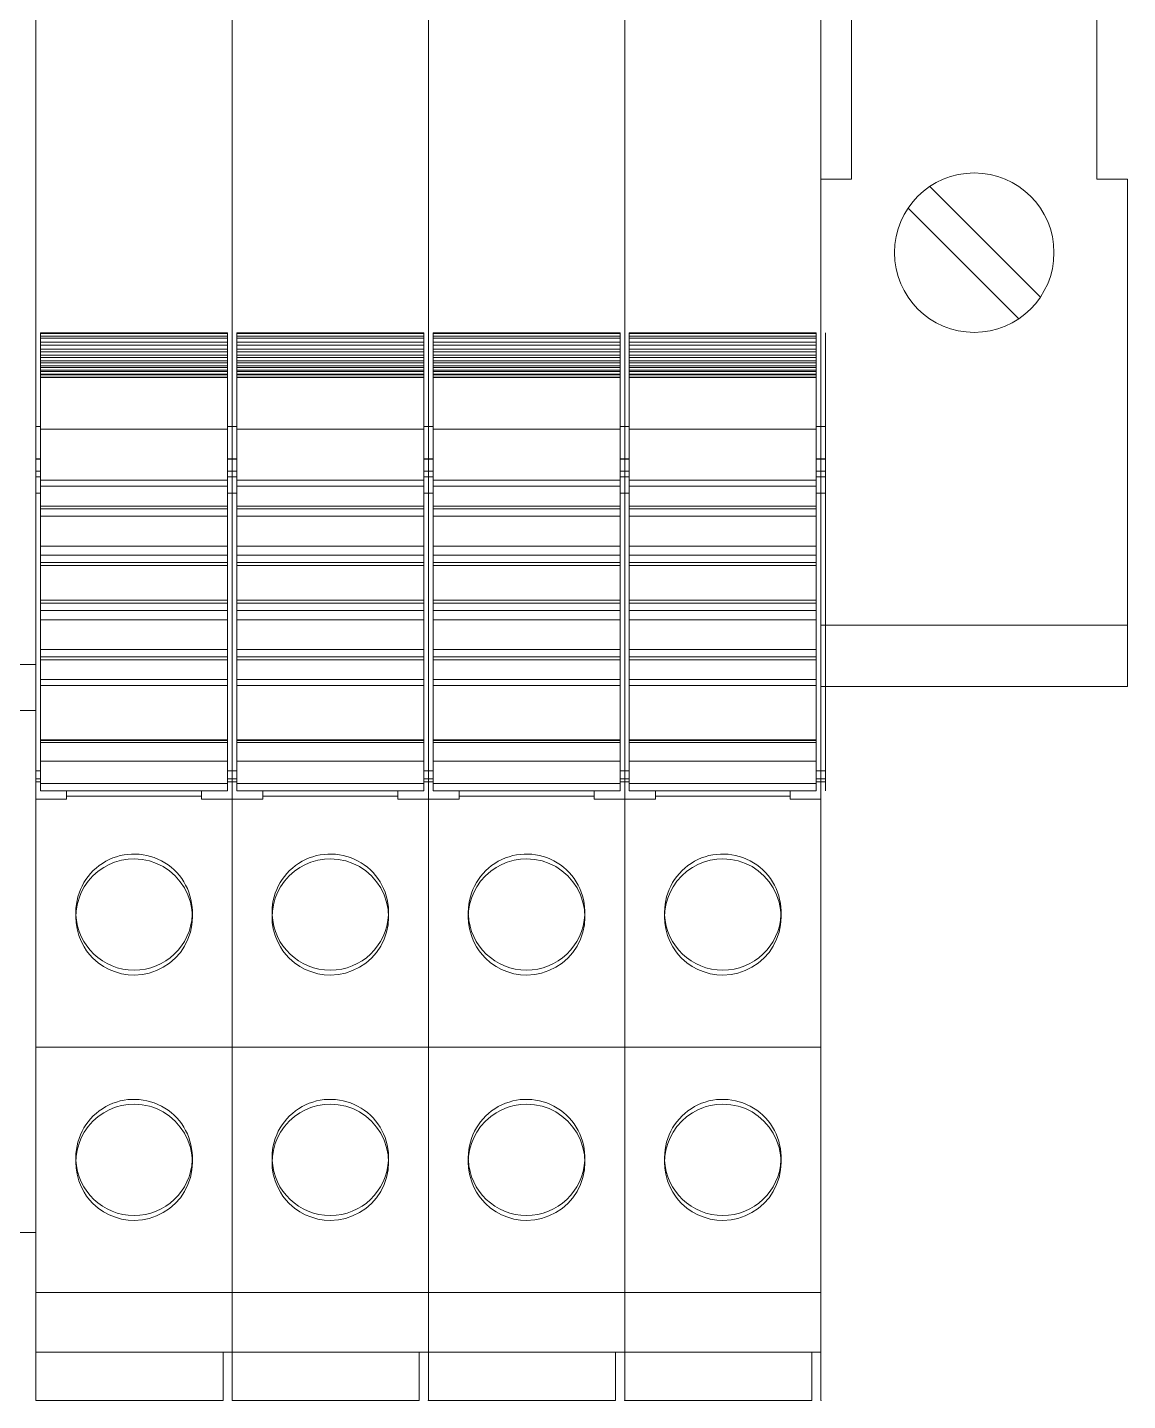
# Model space of a CAD drawing. Header units: millimetres. Extents: x 0 to 3797, y 0 to 1394.
# Drawn here: x 2520.96 to 2556.84, y 1195.74 to 1240.51 of the extents above; entities that cross this region are included whole.
import ezdxf

# ---------------------------------------------------------------- set-up
doc = ezdxf.new("R2010")
doc.units = ezdxf.units.MM
doc.layers.add('eProC - L2', color=41, linetype='Continuous', lineweight=20)

# ---------------------------------------------------------------- blocks, each defined once
blk = doc.blocks.new('eProC_Z_BPSN-SI-520')
at = {"layer": 'eProC - L2'}
for p, q in [((7.5, -60.072), (0, -60.072)), ((7.5, -61.577), (0, -61.577))]:
    blk.add_line(p, q, dxfattribs=at)
blk.add_lwpolyline([(0, 0), (7.5, 0), (7.5, -78.601), (0, -78.601)], close=True, dxfattribs=at)
blk = doc.blocks.new('eProC_Z_EK1')
at = {"layer": 'eProC - L2'}
for p, q in [((0, 0), (0, -20.65)), ((10, 0), (0, 0)), ((10, 0), (10, -20.65)), ((0, -1), (8.5, -1)), ((8.5, -2.2), (8.5, -1)), ((10, -2.2), (0, -2.2)), ((0, -4.2), (10, -4.2)), ((10, -4.591), (0, -4.591)), ((10, -5.091), (0, -5.091)), ((5.6, -5.838), (0, -5.838)), ((5.6, -6.114), (0, -6.114)), ((5.6, -7.489), (5.6, -5.838)), ((5.6, -7.214), (0, -7.214)), ((5.6, -7.489), (0, -7.489)), ((5.6, -8.989), (0, -8.989)), ((5.6, -9.265), (0, -9.265)), ((5.6, -10.64), (5.6, -8.989)), ((5.6, -10.365), (0, -10.365)), ((5.6, -10.64), (0, -10.64)), ((5.6, -12.14), (0, -12.14)), ((5.6, -12.416), (0, -12.416)), ((5.6, -13.791), (5.6, -12.14)), ((5.6, -13.516), (0, -13.516)), ((5.6, -13.791), (0, -13.791)), ((5.6, -15.291), (0, -15.291)), ((5.6, -15.567), (0, -15.567)), ((5.6, -16.942), (5.6, -15.291)), ((5.6, -16.667), (0, -16.667)), ((5.6, -16.942), (0, -16.942)), ((10, -17.691), (0, -17.691)), ((10, -18.191), (0, -18.191)), ((0, -20.65), (1, -20.65)), ((1, -26.45), (1, -20.65)), ((9, -26.45), (9, -20.65)), ((10, -20.65), (9, -20.65)), ((0, -26.45), (0, -43)), ((0, -26.45), (1, -26.45)), ((7.158, -30.301), (3.549, -26.692)), ((10, -26.45), (9, -26.45)), ((10, -26.45), (10, -43)), ((6.451, -31.008), (2.842, -27.399)), ((10, -41), (0, -41)), ((10, -43), (0, -43))]:
    blk.add_line(p, q, dxfattribs=at)
blk.add_circle((5, -28.85), 2.6, dxfattribs=at)

msp = doc.modelspace()

# ---------------------------------------------------------------- linework, layer by layer
at = {"layer": 'eProC - L2'}
for p, q in [((2527.636, 1285.286), (2527.636, 1197.308)), ((2534.036, 1285.286), (2534.036, 1197.308)), ((2540.436, 1285.286), (2540.436, 1197.308)), ((2546.836, 1285.286), (2546.836, 1197.308)), ((2521.236, 1205.308), (2521.236, 1254.575)), ((2527.636, 1205.308), (2527.636, 1254.575)), ((2534.036, 1205.308), (2534.036, 1254.575)), ((2540.436, 1205.308), (2540.436, 1254.575)), ((2546.836, 1205.308), (2546.836, 1254.575)), ((2527.486, 1230.547), (2521.386, 1230.547)), ((2521.386, 1215.613), (2521.386, 1230.547)), ((2527.486, 1230.534), (2521.386, 1230.534)), ((2527.486, 1230.442), (2521.386, 1230.442)), ((2527.486, 1230.547), (2527.486, 1215.613)), ((2533.886, 1230.547), (2527.786, 1230.547)), ((2527.786, 1215.613), (2527.786, 1230.547)), ((2533.886, 1230.534), (2527.786, 1230.534)), ((2533.886, 1230.442), (2527.786, 1230.442)), ((2533.886, 1230.547), (2533.886, 1215.613)), ((2540.286, 1230.547), (2534.186, 1230.547)), ((2534.186, 1215.613), (2534.186, 1230.547)), ((2540.286, 1230.534), (2534.186, 1230.534)), ((2540.286, 1230.442), (2534.186, 1230.442)), ((2540.286, 1230.547), (2540.286, 1215.613)), ((2546.686, 1230.547), (2540.586, 1230.547)), ((2540.586, 1215.613), (2540.586, 1230.547)), ((2546.686, 1230.534), (2540.586, 1230.534)), ((2546.686, 1230.442), (2540.586, 1230.442)), ((2546.686, 1230.547), (2546.686, 1215.613)), ((2546.986, 1215.613), (2546.986, 1230.547)), ((2527.486, 1230.376), (2521.386, 1230.376)), ((2527.486, 1230.247), (2521.386, 1230.247)), ((2527.486, 1230.147), (2521.386, 1230.147)), ((2527.486, 1230.025), (2521.386, 1230.025)), ((2533.886, 1230.376), (2527.786, 1230.376)), ((2533.886, 1230.247), (2527.786, 1230.247)), ((2533.886, 1230.147), (2527.786, 1230.147)), ((2533.886, 1230.025), (2527.786, 1230.025)), ((2540.286, 1230.376), (2534.186, 1230.376)), ((2540.286, 1230.247), (2534.186, 1230.247)), ((2540.286, 1230.147), (2534.186, 1230.147)), ((2540.286, 1230.025), (2534.186, 1230.025)), ((2546.686, 1230.376), (2540.586, 1230.376)), ((2546.686, 1230.247), (2540.586, 1230.247)), ((2546.686, 1230.147), (2540.586, 1230.147)), ((2546.686, 1230.025), (2540.586, 1230.025)), ((2527.486, 1229.937), (2521.386, 1229.937)), ((2527.486, 1229.823), (2521.386, 1229.823)), ((2527.486, 1229.746), (2521.386, 1229.746)), ((2527.486, 1229.639), (2521.386, 1229.639)), ((2527.486, 1229.575), (2521.386, 1229.575)), ((2533.886, 1229.937), (2527.786, 1229.937)), ((2533.886, 1229.823), (2527.786, 1229.823)), ((2533.886, 1229.746), (2527.786, 1229.746)), ((2533.886, 1229.639), (2527.786, 1229.639)), ((2533.886, 1229.575), (2527.786, 1229.575)), ((2540.286, 1229.937), (2534.186, 1229.937)), ((2540.286, 1229.823), (2534.186, 1229.823)), ((2540.286, 1229.746), (2534.186, 1229.746)), ((2540.286, 1229.639), (2534.186, 1229.639)), ((2540.286, 1229.575), (2534.186, 1229.575)), ((2546.686, 1229.937), (2540.586, 1229.937)), ((2546.686, 1229.823), (2540.586, 1229.823)), ((2546.686, 1229.746), (2540.586, 1229.746)), ((2546.686, 1229.639), (2540.586, 1229.639)), ((2546.686, 1229.575), (2540.586, 1229.575)), ((2527.486, 1229.476), (2521.386, 1229.476)), ((2527.486, 1229.425), (2521.386, 1229.425)), ((2527.486, 1229.333), (2521.386, 1229.333)), ((2527.486, 1229.295), (2521.386, 1229.295)), ((2527.486, 1229.21), (2521.386, 1229.21)), ((2527.486, 1229.186), (2521.386, 1229.186)), ((2527.486, 1229.109), (2521.386, 1229.109)), ((2527.486, 1229.092), (2521.386, 1229.092)), ((2533.886, 1229.476), (2527.786, 1229.476)), ((2533.886, 1229.425), (2527.786, 1229.425)), ((2533.886, 1229.333), (2527.786, 1229.333)), ((2533.886, 1229.295), (2527.786, 1229.295)), ((2533.886, 1229.21), (2527.786, 1229.21)), ((2533.886, 1229.186), (2527.786, 1229.186)), ((2533.886, 1229.109), (2527.786, 1229.109)), ((2533.886, 1229.092), (2527.786, 1229.092)), ((2540.286, 1229.476), (2534.186, 1229.476)), ((2540.286, 1229.425), (2534.186, 1229.425)), ((2540.286, 1229.333), (2534.186, 1229.333)), ((2540.286, 1229.295), (2534.186, 1229.295)), ((2540.286, 1229.21), (2534.186, 1229.21)), ((2540.286, 1229.186), (2534.186, 1229.186)), ((2540.286, 1229.109), (2534.186, 1229.109)), ((2540.286, 1229.092), (2534.186, 1229.092)), ((2546.686, 1229.476), (2540.586, 1229.476)), ((2546.686, 1229.425), (2540.586, 1229.425)), ((2546.686, 1229.333), (2540.586, 1229.333)), ((2546.686, 1229.295), (2540.586, 1229.295)), ((2546.686, 1229.21), (2540.586, 1229.21)), ((2546.686, 1229.186), (2540.586, 1229.186)), ((2546.686, 1229.109), (2540.586, 1229.109)), ((2546.686, 1229.092), (2540.586, 1229.092)), ((2521.236, 1227.497), (2521.386, 1227.497)), ((2521.386, 1227.411), (2527.486, 1227.411)), ((2527.486, 1227.497), (2527.636, 1227.497)), ((2527.636, 1227.497), (2527.786, 1227.497)), ((2527.786, 1227.411), (2533.886, 1227.411)), ((2533.886, 1227.497), (2534.036, 1227.497)), ((2534.036, 1227.497), (2534.186, 1227.497)), ((2534.186, 1227.411), (2540.286, 1227.411)), ((2540.286, 1227.497), (2540.436, 1227.497)), ((2540.436, 1227.497), (2540.586, 1227.497)), ((2540.586, 1227.411), (2546.686, 1227.411)), ((2546.686, 1227.497), (2546.836, 1227.497)), ((2546.836, 1227.497), (2546.986, 1227.497)), ((2521.386, 1226.441), (2521.236, 1226.441)), ((2521.236, 1226.438), (2521.386, 1226.438)), ((2527.636, 1226.441), (2527.486, 1226.441)), ((2527.486, 1226.438), (2527.636, 1226.438)), ((2527.786, 1226.441), (2527.636, 1226.441)), ((2527.636, 1226.438), (2527.786, 1226.438)), ((2534.036, 1226.441), (2533.886, 1226.441)), ((2533.886, 1226.438), (2534.036, 1226.438)), ((2534.186, 1226.441), (2534.036, 1226.441)), ((2534.036, 1226.438), (2534.186, 1226.438)), ((2540.436, 1226.441), (2540.286, 1226.441)), ((2540.286, 1226.438), (2540.436, 1226.438)), ((2540.586, 1226.441), (2540.436, 1226.441)), ((2540.436, 1226.438), (2540.586, 1226.438)), ((2546.836, 1226.441), (2546.686, 1226.441)), ((2546.686, 1226.438), (2546.836, 1226.438)), ((2546.986, 1226.441), (2546.836, 1226.441)), ((2546.836, 1226.438), (2546.986, 1226.438)), ((2521.236, 1226.038), (2521.386, 1226.038)), ((2527.486, 1226.038), (2527.636, 1226.038)), ((2527.636, 1226.038), (2527.786, 1226.038)), ((2533.886, 1226.038), (2534.036, 1226.038)), ((2534.036, 1226.038), (2534.186, 1226.038)), ((2540.286, 1226.038), (2540.436, 1226.038)), ((2540.436, 1226.038), (2540.586, 1226.038)), ((2546.686, 1226.038), (2546.836, 1226.038)), ((2546.836, 1226.038), (2546.986, 1226.038)), ((2521.236, 1225.859), (2521.386, 1225.859)), ((2527.486, 1225.747), (2521.386, 1225.747)), ((2521.386, 1225.547), (2527.486, 1225.547)), ((2527.486, 1225.859), (2527.636, 1225.859)), ((2527.636, 1225.859), (2527.786, 1225.859)), ((2533.886, 1225.747), (2527.786, 1225.747)), ((2527.786, 1225.547), (2533.886, 1225.547)), ((2533.886, 1225.859), (2534.036, 1225.859)), ((2534.036, 1225.859), (2534.186, 1225.859)), ((2540.286, 1225.747), (2534.186, 1225.747)), ((2534.186, 1225.547), (2540.286, 1225.547)), ((2540.286, 1225.859), (2540.436, 1225.859)), ((2540.436, 1225.859), (2540.586, 1225.859)), ((2546.686, 1225.747), (2540.586, 1225.747)), ((2540.586, 1225.547), (2546.686, 1225.547)), ((2546.686, 1225.859), (2546.836, 1225.859)), ((2546.836, 1225.859), (2546.986, 1225.859)), ((2521.236, 1225.328), (2521.386, 1225.328)), ((2527.486, 1225.328), (2527.636, 1225.328)), ((2527.636, 1225.328), (2527.786, 1225.328)), ((2533.886, 1225.328), (2534.036, 1225.328)), ((2534.036, 1225.328), (2534.186, 1225.328)), ((2540.286, 1225.328), (2540.436, 1225.328)), ((2540.436, 1225.328), (2540.586, 1225.328)), ((2546.686, 1225.328), (2546.836, 1225.328)), ((2546.836, 1225.328), (2546.986, 1225.328)), ((2521.386, 1224.905), (2527.486, 1224.905)), ((2521.386, 1224.81), (2527.486, 1224.81)), ((2527.786, 1224.905), (2533.886, 1224.905)), ((2527.786, 1224.81), (2533.886, 1224.81)), ((2534.186, 1224.905), (2540.286, 1224.905)), ((2534.186, 1224.81), (2540.286, 1224.81)), ((2540.586, 1224.905), (2546.686, 1224.905)), ((2540.586, 1224.81), (2546.686, 1224.81)), ((2527.486, 1224.572), (2521.386, 1224.572)), ((2533.886, 1224.572), (2527.786, 1224.572)), ((2540.286, 1224.572), (2534.186, 1224.572)), ((2546.686, 1224.572), (2540.586, 1224.572)), ((2527.486, 1223.597), (2521.386, 1223.597)), ((2521.386, 1223.297), (2527.486, 1223.297)), ((2533.886, 1223.597), (2527.786, 1223.597)), ((2527.786, 1223.297), (2533.886, 1223.297)), ((2540.286, 1223.597), (2534.186, 1223.597)), ((2534.186, 1223.297), (2540.286, 1223.297)), ((2546.686, 1223.597), (2540.586, 1223.597)), ((2540.586, 1223.297), (2546.686, 1223.297)), ((2527.486, 1223.06), (2521.386, 1223.06)), ((2521.386, 1222.964), (2527.486, 1222.964)), ((2533.886, 1223.06), (2527.786, 1223.06)), ((2527.786, 1222.964), (2533.886, 1222.964)), ((2540.286, 1223.06), (2534.186, 1223.06)), ((2534.186, 1222.964), (2540.286, 1222.964)), ((2546.686, 1223.06), (2540.586, 1223.06)), ((2540.586, 1222.964), (2546.686, 1222.964)), ((2527.486, 1221.83), (2521.386, 1221.83)), ((2521.386, 1221.735), (2527.486, 1221.735)), ((2527.486, 1221.497), (2521.386, 1221.497)), ((2533.886, 1221.83), (2527.786, 1221.83)), ((2527.786, 1221.735), (2533.886, 1221.735)), ((2533.886, 1221.497), (2527.786, 1221.497)), ((2540.286, 1221.83), (2534.186, 1221.83)), ((2534.186, 1221.735), (2540.286, 1221.735)), ((2540.286, 1221.497), (2534.186, 1221.497)), ((2546.686, 1221.83), (2540.586, 1221.83)), ((2540.586, 1221.735), (2546.686, 1221.735)), ((2546.686, 1221.497), (2540.586, 1221.497)), ((2527.486, 1221.197), (2521.386, 1221.197)), ((2533.886, 1221.197), (2527.786, 1221.197)), ((2540.286, 1221.197), (2534.186, 1221.197)), ((2546.686, 1221.197), (2540.586, 1221.197)), ((2521.386, 1220.222), (2527.486, 1220.222)), ((2527.786, 1220.222), (2533.886, 1220.222)), ((2534.186, 1220.222), (2540.286, 1220.222)), ((2540.586, 1220.222), (2546.686, 1220.222)), ((2527.486, 1219.985), (2521.386, 1219.985)), ((2521.386, 1219.889), (2527.486, 1219.889)), ((2533.886, 1219.985), (2527.786, 1219.985)), ((2527.786, 1219.889), (2533.886, 1219.889)), ((2540.286, 1219.985), (2534.186, 1219.985)), ((2534.186, 1219.889), (2540.286, 1219.889)), ((2546.686, 1219.985), (2540.586, 1219.985)), ((2540.586, 1219.889), (2546.686, 1219.889)), ((2527.486, 1219.247), (2521.386, 1219.247)), ((2533.886, 1219.247), (2527.786, 1219.247)), ((2540.286, 1219.247), (2534.186, 1219.247)), ((2546.686, 1219.247), (2540.586, 1219.247)), ((2521.386, 1219.047), (2527.486, 1219.047)), ((2527.786, 1219.047), (2533.886, 1219.047)), ((2534.186, 1219.047), (2540.286, 1219.047)), ((2540.586, 1219.047), (2546.686, 1219.047)), ((2527.486, 1217.285), (2521.386, 1217.285)), ((2527.486, 1217.259), (2521.386, 1217.259)), ((2527.486, 1217.189), (2521.386, 1217.189)), ((2533.886, 1217.285), (2527.786, 1217.285)), ((2533.886, 1217.259), (2527.786, 1217.259)), ((2533.886, 1217.189), (2527.786, 1217.189)), ((2540.286, 1217.285), (2534.186, 1217.285)), ((2540.286, 1217.259), (2534.186, 1217.259)), ((2540.286, 1217.189), (2534.186, 1217.189)), ((2546.686, 1217.285), (2540.586, 1217.285)), ((2546.686, 1217.259), (2540.586, 1217.259)), ((2546.686, 1217.189), (2540.586, 1217.189)), ((2527.486, 1216.584), (2521.386, 1216.584)), ((2533.886, 1216.584), (2527.786, 1216.584)), ((2540.286, 1216.584), (2534.186, 1216.584)), ((2546.686, 1216.584), (2540.586, 1216.584)), ((2521.236, 1216.272), (2521.386, 1216.272)), ((2527.636, 1216.272), (2527.486, 1216.272)), ((2527.636, 1216.272), (2527.786, 1216.272)), ((2534.036, 1216.272), (2533.886, 1216.272)), ((2534.036, 1216.272), (2534.186, 1216.272)), ((2540.436, 1216.272), (2540.286, 1216.272)), ((2540.436, 1216.272), (2540.586, 1216.272)), ((2546.836, 1216.272), (2546.686, 1216.272)), ((2546.836, 1216.272), (2546.986, 1216.272)), ((2521.236, 1216.006), (2521.386, 1216.006)), ((2521.236, 1215.907), (2521.386, 1215.907)), ((2527.486, 1215.857), (2521.386, 1215.857)), ((2527.636, 1216.006), (2527.486, 1216.006)), ((2527.636, 1215.907), (2527.486, 1215.907)), ((2527.636, 1216.006), (2527.786, 1216.006)), ((2527.636, 1215.907), (2527.786, 1215.907)), ((2533.886, 1215.857), (2527.786, 1215.857)), ((2534.036, 1216.006), (2533.886, 1216.006)), ((2534.036, 1215.907), (2533.886, 1215.907)), ((2534.036, 1216.006), (2534.186, 1216.006)), ((2534.036, 1215.907), (2534.186, 1215.907)), ((2540.286, 1215.857), (2534.186, 1215.857)), ((2540.436, 1216.006), (2540.286, 1216.006)), ((2540.436, 1215.907), (2540.286, 1215.907)), ((2540.436, 1216.006), (2540.586, 1216.006)), ((2540.436, 1215.907), (2540.586, 1215.907)), ((2546.686, 1215.857), (2540.586, 1215.857)), ((2546.836, 1216.006), (2546.686, 1216.006)), ((2546.836, 1215.907), (2546.686, 1215.907)), ((2546.836, 1216.006), (2546.986, 1216.006)), ((2546.836, 1215.907), (2546.986, 1215.907)), ((2521.236, 1215.348), (2522.236, 1215.348)), ((2521.386, 1215.613), (2527.486, 1215.613)), ((2522.236, 1215.348), (2522.236, 1215.613)), ((2526.636, 1215.448), (2522.236, 1215.448)), ((2526.636, 1215.348), (2526.636, 1215.613)), ((2527.636, 1215.348), (2526.636, 1215.348)), ((2527.636, 1215.348), (2528.636, 1215.348)), ((2527.786, 1215.613), (2533.886, 1215.613)), ((2528.636, 1215.348), (2528.636, 1215.613)), ((2533.036, 1215.448), (2528.636, 1215.448)), ((2533.036, 1215.348), (2533.036, 1215.613)), ((2534.036, 1215.348), (2533.036, 1215.348)), ((2534.036, 1215.348), (2535.036, 1215.348)), ((2534.186, 1215.613), (2540.286, 1215.613)), ((2535.036, 1215.348), (2535.036, 1215.613)), ((2539.436, 1215.448), (2535.036, 1215.448)), ((2539.436, 1215.348), (2539.436, 1215.613)), ((2540.436, 1215.348), (2539.436, 1215.348)), ((2540.436, 1215.348), (2541.436, 1215.348)), ((2540.586, 1215.613), (2546.686, 1215.613)), ((2541.436, 1215.348), (2541.436, 1215.613)), ((2545.836, 1215.448), (2541.436, 1215.448)), ((2545.836, 1215.348), (2545.836, 1215.613)), ((2546.836, 1215.348), (2545.836, 1215.348)), ((2522.536, 1211.663), (2522.536, 1211.501)), ((2526.336, 1211.501), (2526.336, 1211.663)), ((2528.936, 1211.663), (2528.936, 1211.501)), ((2532.736, 1211.501), (2532.736, 1211.663)), ((2535.336, 1211.663), (2535.336, 1211.501)), ((2539.136, 1211.501), (2539.136, 1211.663)), ((2541.736, 1211.663), (2541.736, 1211.501)), ((2545.536, 1211.501), (2545.536, 1211.663)), ((2527.636, 1207.26), (2521.236, 1207.26)), ((2534.036, 1207.26), (2527.636, 1207.26)), ((2540.436, 1207.26), (2534.036, 1207.26)), ((2546.836, 1207.26), (2540.436, 1207.26)), ((2521.236, 1205.328), (2521.236, 1205.309)), ((2521.236, 1205.309), (2521.236, 1197.308)), ((2527.636, 1205.328), (2527.636, 1205.309)), ((2527.636, 1205.309), (2527.636, 1197.308)), ((2534.036, 1205.328), (2534.036, 1205.309)), ((2534.036, 1205.309), (2534.036, 1197.308)), ((2540.436, 1205.328), (2540.436, 1205.309)), ((2540.436, 1205.309), (2540.436, 1197.308)), ((2546.836, 1205.328), (2546.836, 1205.309)), ((2546.836, 1205.309), (2546.836, 1197.308)), ((2522.536, 1203.663), (2522.536, 1203.501)), ((2526.336, 1203.501), (2526.336, 1203.663)), ((2528.936, 1203.663), (2528.936, 1203.501)), ((2532.736, 1203.501), (2532.736, 1203.663)), ((2535.336, 1203.663), (2535.336, 1203.501)), ((2539.136, 1203.501), (2539.136, 1203.663)), ((2541.736, 1203.663), (2541.736, 1203.501)), ((2545.536, 1203.501), (2545.536, 1203.663)), ((2521.236, 1201.851), (2521.236, 1201.854)), ((2527.636, 1201.851), (2527.636, 1201.854)), ((2534.036, 1201.851), (2534.036, 1201.854)), ((2540.436, 1201.851), (2540.436, 1201.854)), ((2546.836, 1201.851), (2546.836, 1201.854)), ((2521.236, 1201.497), (2521.236, 1197.597)), ((2527.636, 1201.497), (2527.636, 1197.597)), ((2534.036, 1201.497), (2534.036, 1197.597)), ((2540.436, 1201.497), (2540.436, 1197.597)), ((2546.836, 1201.497), (2546.836, 1197.597)), ((2527.636, 1199.26), (2521.236, 1199.26)), ((2534.036, 1199.26), (2527.636, 1199.26)), ((2540.436, 1199.26), (2534.036, 1199.26)), ((2546.836, 1199.26), (2540.436, 1199.26)), ((2527.636, 1197.315), (2521.236, 1197.315)), ((2527.636, 1197.31), (2521.236, 1197.31)), ((2521.236, 1197.308), (2527.636, 1197.308)), ((2521.236, 1197.305), (2521.236, 1195.735)), ((2527.336, 1195.735), (2527.336, 1197.308)), ((2534.036, 1197.315), (2527.636, 1197.315)), ((2534.036, 1197.31), (2527.636, 1197.31)), ((2527.636, 1197.308), (2534.036, 1197.308)), ((2527.636, 1197.305), (2527.636, 1195.735)), ((2533.736, 1195.735), (2533.736, 1197.308)), ((2540.436, 1197.315), (2534.036, 1197.315)), ((2540.436, 1197.31), (2534.036, 1197.31)), ((2534.036, 1197.308), (2540.436, 1197.308)), ((2534.036, 1197.305), (2534.036, 1195.735)), ((2540.136, 1195.735), (2540.136, 1197.308)), ((2546.836, 1197.315), (2540.436, 1197.315)), ((2546.836, 1197.31), (2540.436, 1197.31)), ((2540.436, 1197.308), (2546.836, 1197.308)), ((2540.436, 1197.305), (2540.436, 1195.735)), ((2546.536, 1195.735), (2546.536, 1197.308)), ((2546.836, 1197.305), (2546.836, 1195.735)), ((2521.236, 1195.737), (2527.336, 1195.737)), ((2521.236, 1195.735), (2527.336, 1195.735)), ((2527.636, 1195.737), (2533.736, 1195.737)), ((2527.636, 1195.735), (2533.736, 1195.735)), ((2534.036, 1195.737), (2540.136, 1195.737)), ((2534.036, 1195.735), (2540.136, 1195.735)), ((2540.436, 1195.737), (2546.536, 1195.737)), ((2540.436, 1195.735), (2546.536, 1195.735))]:
    msp.add_line(p, q, dxfattribs=at)
for points in [[(2524.436, 1213.4), (2524.242, 1213.39), (2524.029, 1213.356), (2523.801, 1213.29), (2523.624, 1213.217), (2523.444, 1213.12), (2523.266, 1212.996), (2523.095, 1212.845), (2522.938, 1212.668), (2522.812, 1212.485), (2522.714, 1212.302), (2522.641, 1212.122), (2522.578, 1211.896), (2522.545, 1211.688), (2522.536, 1211.504), (2522.536, 1211.501)], [(2524.436, 1213.4), (2524.696, 1213.38), (2524.941, 1213.331), (2525.172, 1213.253), (2525.389, 1213.146), (2525.591, 1213.009), (2525.779, 1212.843), (2525.943, 1212.655), (2526.081, 1212.45), (2526.191, 1212.227), (2526.272, 1211.991), (2526.32, 1211.749), (2526.336, 1211.501), (2526.336, 1211.501)], [(2530.836, 1213.4), (2530.642, 1213.39), (2530.429, 1213.356), (2530.201, 1213.29), (2530.024, 1213.217), (2529.844, 1213.12), (2529.666, 1212.996), (2529.495, 1212.845), (2529.338, 1212.668), (2529.212, 1212.485), (2529.114, 1212.302), (2529.041, 1212.122), (2528.978, 1211.896), (2528.945, 1211.688), (2528.936, 1211.504), (2528.936, 1211.501)], [(2530.836, 1213.4), (2531.096, 1213.38), (2531.341, 1213.331), (2531.572, 1213.253), (2531.789, 1213.146), (2531.991, 1213.009), (2532.179, 1212.843), (2532.343, 1212.655), (2532.481, 1212.45), (2532.591, 1212.227), (2532.672, 1211.991), (2532.72, 1211.749), (2532.736, 1211.501), (2532.736, 1211.501)], [(2537.236, 1213.4), (2537.042, 1213.39), (2536.829, 1213.356), (2536.601, 1213.29), (2536.424, 1213.217), (2536.244, 1213.12), (2536.066, 1212.996), (2535.895, 1212.845), (2535.738, 1212.668), (2535.612, 1212.485), (2535.514, 1212.302), (2535.441, 1212.122), (2535.378, 1211.896), (2535.345, 1211.688), (2535.336, 1211.504), (2535.336, 1211.501)], [(2537.236, 1213.4), (2537.496, 1213.38), (2537.741, 1213.331), (2537.972, 1213.253), (2538.189, 1213.146), (2538.391, 1213.009), (2538.579, 1212.843), (2538.743, 1212.655), (2538.881, 1212.45), (2538.991, 1212.227), (2539.072, 1211.991), (2539.12, 1211.749), (2539.136, 1211.501), (2539.136, 1211.501)], [(2543.636, 1213.4), (2543.442, 1213.39), (2543.229, 1213.356), (2543.001, 1213.29), (2542.824, 1213.217), (2542.644, 1213.12), (2542.466, 1212.996), (2542.295, 1212.845), (2542.138, 1212.668), (2542.012, 1212.485), (2541.914, 1212.302), (2541.841, 1212.122), (2541.778, 1211.896), (2541.745, 1211.688), (2541.736, 1211.504), (2541.736, 1211.501)], [(2543.636, 1213.4), (2543.896, 1213.38), (2544.141, 1213.331), (2544.372, 1213.253), (2544.589, 1213.146), (2544.791, 1213.009), (2544.979, 1212.843), (2545.143, 1212.655), (2545.281, 1212.45), (2545.391, 1212.227), (2545.472, 1211.991), (2545.52, 1211.749), (2545.536, 1211.501), (2545.536, 1211.501)], [(2522.536, 1211.501), (2522.544, 1211.326), (2522.574, 1211.122), (2522.636, 1210.896), (2522.708, 1210.715), (2522.806, 1210.529), (2522.888, 1210.404), (2522.984, 1210.281), (2523.094, 1210.162), (2523.264, 1210.012), (2523.44, 1209.89), (2523.619, 1209.794), (2523.796, 1209.721), (2524.025, 1209.655), (2524.239, 1209.621), (2524.436, 1209.611)], [(2526.336, 1211.501), (2526.32, 1211.253), (2526.272, 1211.011), (2526.191, 1210.776), (2526.081, 1210.554), (2525.944, 1210.35), (2525.779, 1210.164), (2525.592, 1210), (2525.386, 1209.863), (2525.163, 1209.755), (2524.928, 1209.675), (2524.707, 1209.632), (2524.436, 1209.611)], [(2528.936, 1211.501), (2528.944, 1211.326), (2528.974, 1211.122), (2529.036, 1210.896), (2529.108, 1210.715), (2529.206, 1210.529), (2529.288, 1210.404), (2529.384, 1210.281), (2529.494, 1210.162), (2529.664, 1210.012), (2529.84, 1209.89), (2530.019, 1209.794), (2530.196, 1209.721), (2530.425, 1209.655), (2530.639, 1209.621), (2530.836, 1209.611)], [(2532.736, 1211.501), (2532.72, 1211.253), (2532.672, 1211.011), (2532.591, 1210.776), (2532.481, 1210.554), (2532.344, 1210.35), (2532.179, 1210.164), (2531.992, 1210), (2531.786, 1209.863), (2531.563, 1209.755), (2531.328, 1209.675), (2531.107, 1209.632), (2530.836, 1209.611)], [(2535.336, 1211.501), (2535.344, 1211.326), (2535.374, 1211.122), (2535.436, 1210.896), (2535.508, 1210.715), (2535.606, 1210.529), (2535.688, 1210.404), (2535.784, 1210.281), (2535.894, 1210.162), (2536.064, 1210.012), (2536.24, 1209.89), (2536.419, 1209.794), (2536.596, 1209.721), (2536.825, 1209.655), (2537.039, 1209.621), (2537.236, 1209.611)], [(2539.136, 1211.501), (2539.12, 1211.253), (2539.072, 1211.011), (2538.991, 1210.776), (2538.881, 1210.554), (2538.744, 1210.35), (2538.579, 1210.164), (2538.392, 1210), (2538.186, 1209.863), (2537.963, 1209.755), (2537.728, 1209.675), (2537.507, 1209.632), (2537.236, 1209.611)], [(2541.736, 1211.501), (2541.744, 1211.326), (2541.774, 1211.122), (2541.836, 1210.896), (2541.908, 1210.715), (2542.006, 1210.529), (2542.088, 1210.404), (2542.184, 1210.281), (2542.294, 1210.162), (2542.464, 1210.012), (2542.64, 1209.89), (2542.819, 1209.794), (2542.996, 1209.721), (2543.225, 1209.655), (2543.439, 1209.621), (2543.636, 1209.611)], [(2545.536, 1211.501), (2545.52, 1211.253), (2545.472, 1211.011), (2545.391, 1210.776), (2545.281, 1210.554), (2545.144, 1210.35), (2544.979, 1210.164), (2544.792, 1210), (2544.586, 1209.863), (2544.363, 1209.755), (2544.128, 1209.675), (2543.907, 1209.632), (2543.636, 1209.611)], [(2524.436, 1205.4), (2524.242, 1205.39), (2524.029, 1205.356), (2523.866, 1205.312)], [(2524.436, 1205.4), (2524.696, 1205.38), (2524.941, 1205.331), (2525.01, 1205.311)], [(2530.836, 1205.4), (2530.642, 1205.39), (2530.429, 1205.356), (2530.266, 1205.312)], [(2530.836, 1205.4), (2531.096, 1205.38), (2531.341, 1205.331), (2531.41, 1205.311)], [(2537.236, 1205.4), (2537.042, 1205.39), (2536.829, 1205.356), (2536.666, 1205.312)], [(2537.236, 1205.4), (2537.496, 1205.38), (2537.741, 1205.331), (2537.81, 1205.311)], [(2543.636, 1205.4), (2543.442, 1205.39), (2543.229, 1205.356), (2543.066, 1205.312)], [(2543.636, 1205.4), (2543.896, 1205.38), (2544.141, 1205.331), (2544.21, 1205.311)], [(2523.866, 1205.312), (2523.801, 1205.29), (2523.624, 1205.217), (2523.444, 1205.12), (2523.266, 1204.996), (2523.095, 1204.845), (2522.938, 1204.668), (2522.812, 1204.485), (2522.714, 1204.302), (2522.641, 1204.122), (2522.578, 1203.896), (2522.545, 1203.688), (2522.536, 1203.504), (2522.536, 1203.501)], [(2525.01, 1205.311), (2525.172, 1205.253), (2525.389, 1205.146), (2525.591, 1205.009), (2525.779, 1204.843), (2525.943, 1204.655), (2526.081, 1204.45), (2526.191, 1204.227), (2526.272, 1203.991), (2526.32, 1203.749), (2526.336, 1203.501), (2526.336, 1203.501)], [(2530.266, 1205.312), (2530.201, 1205.29), (2530.024, 1205.217), (2529.844, 1205.12), (2529.666, 1204.996), (2529.495, 1204.845), (2529.338, 1204.668), (2529.212, 1204.485), (2529.114, 1204.302), (2529.041, 1204.122), (2528.978, 1203.896), (2528.945, 1203.688), (2528.936, 1203.504), (2528.936, 1203.501)], [(2531.41, 1205.311), (2531.572, 1205.253), (2531.789, 1205.146), (2531.991, 1205.009), (2532.179, 1204.843), (2532.343, 1204.655), (2532.481, 1204.45), (2532.591, 1204.227), (2532.672, 1203.991), (2532.72, 1203.749), (2532.736, 1203.501), (2532.736, 1203.501)], [(2536.666, 1205.312), (2536.601, 1205.29), (2536.424, 1205.217), (2536.244, 1205.12), (2536.066, 1204.996), (2535.895, 1204.845), (2535.738, 1204.668), (2535.612, 1204.485), (2535.514, 1204.302), (2535.441, 1204.122), (2535.378, 1203.896), (2535.345, 1203.688), (2535.336, 1203.504), (2535.336, 1203.501)], [(2537.81, 1205.311), (2537.972, 1205.253), (2538.189, 1205.146), (2538.391, 1205.009), (2538.579, 1204.843), (2538.743, 1204.655), (2538.881, 1204.45), (2538.991, 1204.227), (2539.072, 1203.991), (2539.12, 1203.749), (2539.136, 1203.501), (2539.136, 1203.501)], [(2543.066, 1205.312), (2543.001, 1205.29), (2542.824, 1205.217), (2542.644, 1205.12), (2542.466, 1204.996), (2542.295, 1204.845), (2542.138, 1204.668), (2542.012, 1204.485), (2541.914, 1204.302), (2541.841, 1204.122), (2541.778, 1203.896), (2541.745, 1203.688), (2541.736, 1203.504), (2541.736, 1203.501)], [(2544.21, 1205.311), (2544.372, 1205.253), (2544.589, 1205.146), (2544.791, 1205.009), (2544.979, 1204.843), (2545.143, 1204.655), (2545.281, 1204.45), (2545.391, 1204.227), (2545.472, 1203.991), (2545.52, 1203.749), (2545.536, 1203.501), (2545.536, 1203.501)], [(2522.536, 1203.501), (2522.544, 1203.326), (2522.574, 1203.122), (2522.636, 1202.896), (2522.708, 1202.715), (2522.806, 1202.529), (2522.888, 1202.404), (2522.984, 1202.281), (2523.094, 1202.162), (2523.264, 1202.012), (2523.44, 1201.89), (2523.619, 1201.794), (2523.796, 1201.721), (2524.025, 1201.655), (2524.239, 1201.621), (2524.436, 1201.611)], [(2526.336, 1203.501), (2526.32, 1203.253), (2526.272, 1203.011), (2526.191, 1202.776), (2526.081, 1202.554), (2525.944, 1202.35), (2525.779, 1202.164), (2525.592, 1202), (2525.386, 1201.863), (2525.163, 1201.755), (2524.928, 1201.675), (2524.707, 1201.632), (2524.436, 1201.611)], [(2528.936, 1203.501), (2528.944, 1203.326), (2528.974, 1203.122), (2529.036, 1202.896), (2529.108, 1202.715), (2529.206, 1202.529), (2529.288, 1202.404), (2529.384, 1202.281), (2529.494, 1202.162), (2529.664, 1202.012), (2529.84, 1201.89), (2530.019, 1201.794), (2530.196, 1201.721), (2530.425, 1201.655), (2530.639, 1201.621), (2530.836, 1201.611)], [(2532.736, 1203.501), (2532.72, 1203.253), (2532.672, 1203.011), (2532.591, 1202.776), (2532.481, 1202.554), (2532.344, 1202.35), (2532.179, 1202.164), (2531.992, 1202), (2531.786, 1201.863), (2531.563, 1201.755), (2531.328, 1201.675), (2531.107, 1201.632), (2530.836, 1201.611)], [(2535.336, 1203.501), (2535.344, 1203.326), (2535.374, 1203.122), (2535.436, 1202.896), (2535.508, 1202.715), (2535.606, 1202.529), (2535.688, 1202.404), (2535.784, 1202.281), (2535.894, 1202.162), (2536.064, 1202.012), (2536.24, 1201.89), (2536.419, 1201.794), (2536.596, 1201.721), (2536.825, 1201.655), (2537.039, 1201.621), (2537.236, 1201.611)], [(2539.136, 1203.501), (2539.12, 1203.253), (2539.072, 1203.011), (2538.991, 1202.776), (2538.881, 1202.554), (2538.744, 1202.35), (2538.579, 1202.164), (2538.392, 1202), (2538.186, 1201.863), (2537.963, 1201.755), (2537.728, 1201.675), (2537.507, 1201.632), (2537.236, 1201.611)], [(2541.736, 1203.501), (2541.744, 1203.326), (2541.774, 1203.122), (2541.836, 1202.896), (2541.908, 1202.715), (2542.006, 1202.529), (2542.088, 1202.404), (2542.184, 1202.281), (2542.294, 1202.162), (2542.464, 1202.012), (2542.64, 1201.89), (2542.819, 1201.794), (2542.996, 1201.721), (2543.225, 1201.655), (2543.439, 1201.621), (2543.636, 1201.611)], [(2545.536, 1203.501), (2545.52, 1203.253), (2545.472, 1203.011), (2545.391, 1202.776), (2545.281, 1202.554), (2545.144, 1202.35), (2544.979, 1202.164), (2544.792, 1202), (2544.586, 1201.863), (2544.363, 1201.755), (2544.128, 1201.675), (2543.907, 1201.632), (2543.636, 1201.611)]]:
    msp.add_lwpolyline(points, dxfattribs=at)
for centre, start_param, end_param in [((2524.436, 1211.663), 6.235558, 9.424778), ((2530.836, 1211.663), 6.235558, 9.424778), ((2537.236, 1211.663), 6.235558, 9.424778), ((2543.636, 1211.663), 6.235558, 9.424778), ((2524.436, 1211.663), 3.141593, 3.187944), ((2530.836, 1211.663), 3.141593, 3.187944), ((2537.236, 1211.663), 3.141593, 3.187944), ((2543.636, 1211.663), 3.141593, 3.187944), ((2524.436, 1211.663), 3.187944, 6.235558), ((2530.836, 1211.663), 3.187944, 6.235558), ((2537.236, 1211.663), 3.187944, 6.235558), ((2543.636, 1211.663), 3.187944, 6.235558), ((2524.436, 1203.663), 6.235558, 9.424778), ((2530.836, 1203.663), 6.235558, 9.424778), ((2537.236, 1203.663), 6.235558, 9.424778), ((2543.636, 1203.663), 6.235558, 9.424778), ((2524.436, 1203.663), 3.141593, 3.187944), ((2524.436, 1203.663), 3.187944, 6.235558), ((2530.836, 1203.663), 3.141593, 3.187944), ((2530.836, 1203.663), 3.187944, 6.235558), ((2537.236, 1203.663), 3.141593, 3.187944), ((2537.236, 1203.663), 3.187944, 6.235558), ((2543.636, 1203.663), 3.141593, 3.187944), ((2543.636, 1203.663), 3.187944, 6.235558)]:
    msp.add_ellipse(centre, major_axis=(1.9, 0), ratio=0.997065, start_param=start_param, end_param=end_param, dxfattribs=at)
for p in [(2521.236, 1195.737), (2527.636, 1195.737), (2534.036, 1195.737), (2540.436, 1195.737), (2546.836, 1195.737)]:
    msp.add_point(p, dxfattribs=at)

# ---------------------------------------------------------------- block references
msp.add_blockref('eProC_Z_BPSN-SI-520', (2513.736, 1279.811))
at = {"color": 4}
msp.add_blockref('eProC_Z_EK1', (2546.836, 1262.017), dxfattribs=at)

doc.saveas('drawing.dxf')
